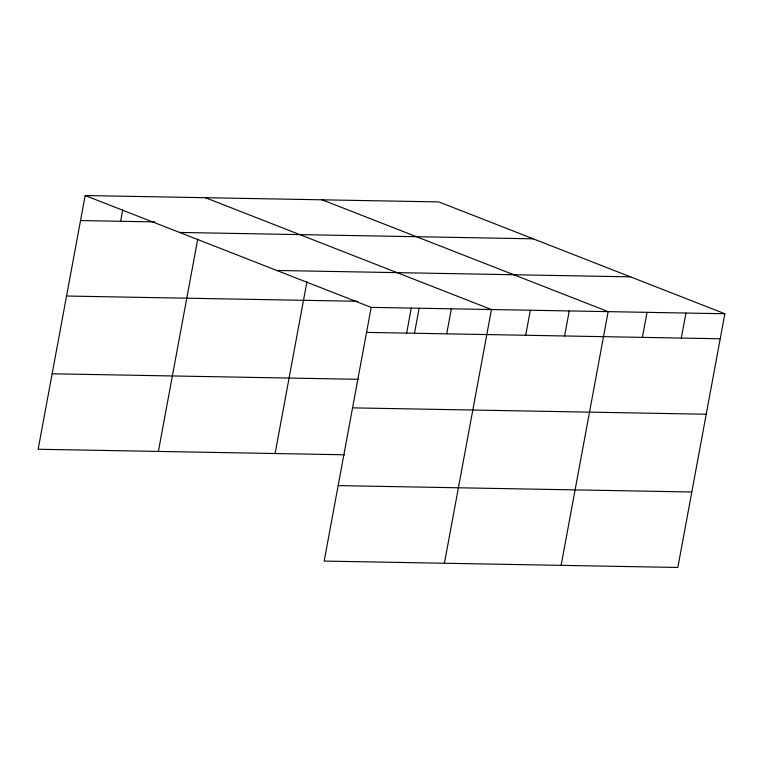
<?xml version="1.0" encoding="UTF-8"?>
<svg xmlns="http://www.w3.org/2000/svg" width="763" height="763" viewBox="0 0 763 763"><rect width="100%" height="100%" fill="white"/><g stroke="black" fill="none" stroke-linecap="round" stroke-linejoin="round"><path stroke-width="1.14" d="M85.17 195.538L371.19 307.365L324.17 561.082L677.83 567.462L724.85 313.746L438.83 201.918L85.17 195.538L38.15 449.254L344.647 454.786M120.611 221.289L122.719 209.911M158.389 451.419L197.76 238.991M275.1 453.527L306.936 281.728M406.641 333.116L411.276 308.09M414.395 333.746L419.125 308.214M446.717 333.841L451.353 308.815M444.419 563.247L491.439 309.54L205.419 197.712M525.697 335.262L530.342 310.236M564.601 335.968L569.246 310.942M561.12 565.354L608.14 311.638L322.12 199.811M642.408 337.37L647.043 312.344M681.311 338.076L685.947 313.049M80.535 220.564L154.803 221.909M179.563 232.438L533.213 238.819M276.807 270.464L630.467 276.845M66.543 296.034L357.723 301.29M371.19 307.365L724.85 313.746M366.555 332.391L720.215 338.772M52.142 373.784L358.639 379.316M352.573 407.862L706.223 414.242M338.162 485.611L691.812 491.992"/></g></svg>
